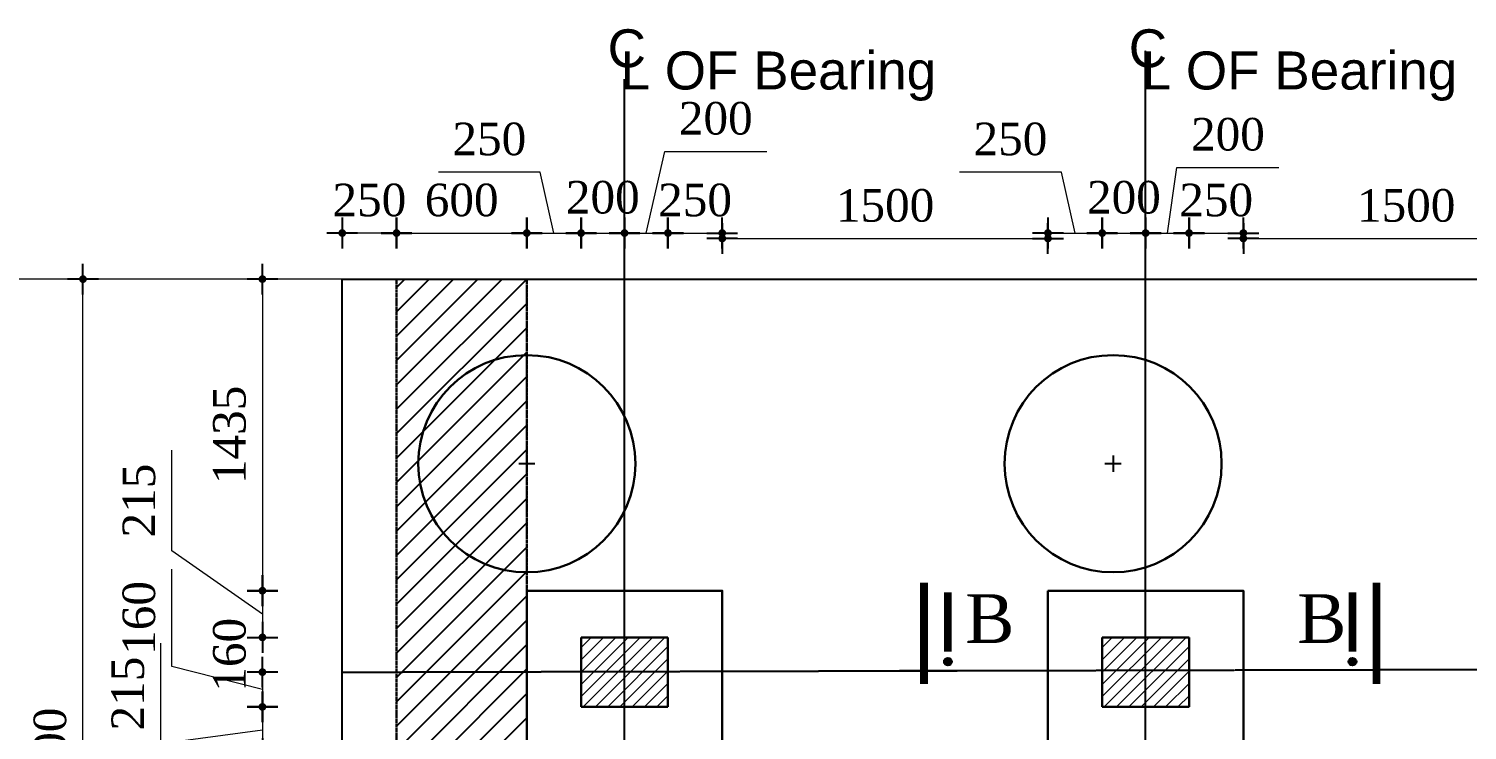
# Model space of a CAD drawing. Header units: millimetres. Extents: x -29779 to 80452, y -13100 to 39577.
# Drawn here: x 6273 to 12898, y 35689 to 38920 of the extents above; entities that cross this region are included whole.
import ezdxf

# ---------------------------------------------------------------- set-up
doc = ezdxf.new("R2010")
doc.units = ezdxf.units.MM
doc.header["$LTSCALE"] = 3
doc.linetypes.add('CENTER', pattern=[50.8, 31.75, -6.35, 6.35, -6.35])
doc.linetypes.add('HIDDEN', pattern=[9.525, 6.35, -3.175])
for name, color, linetype in [('Center Line', 34, 'Continuous'), ('dim', 4, 'Continuous'), ('Hatching', 35, 'Continuous'), ('Pile', 11, 'Continuous'), ('Text', 7, 'Continuous')]:
    doc.layers.add(name, color=color, linetype=linetype)
for name, color, linetype, lineweight in [('Dimision', 4, 'Continuous', 13), ('hatch', 253, 'Continuous', 13), ('Pire Line', 11, 'Continuous', 30)]:
    doc.layers.add(name, color=color, linetype=linetype, lineweight=lineweight)
doc.styles.add('ROMANS', font='arial.ttf', dxfattribs={"height": 200})
doc.styles.get("Standard").update_dxf_attribs({"font": 'times.ttf'})
doc.dimstyles.new('Copy of ISO-90', dxfattribs={"dimtxt": 90, "dimasz": 0.7, "dimexe": 1, "dimexo": 60, "dimgap": 75, "dimtad": 1, "dimdec": 0, "dimlfac": -1, "dimzin": 1, "dimdsep": 46, "dimtxsty": 'Standard', "dimblk": 'DIM', "dimcen": 60, "dimclrd": 256, "dimclre": 256, "dimclrt": 256, "dimadec": 0, "dimazin": 0, "dimtfac": 1, "dimtdec": 0, "dimtix": 1, "dimtofl": 0, "dimtmove": 0, "dimatfit": 3, "dimldrblk": 'DOT', "dimfxl": 60, "dimfxlon": 1, "dimtolj": 1, "dimlwd": -1, "dimarcsym": 0})

# ---------------------------------------------------------------- blocks, each defined once
blk = doc.blocks.new('DIM')
at = {"layer": 'dim'}
for p, q in [((0, -101.4), (0, 101.4)), ((-101.4, 0), (101.4, 0))]:
    blk.add_line(p, q, dxfattribs=at)
at = {"layer": 'dim', "const_width": 25.4}
blk.add_lwpolyline([(-12.7, 0, 1), (12.7, 0, 1)], format="xyb", close=True, dxfattribs=at)
blk = doc.blocks.new('*D790')
at = {"layer": 'Defpoints', "color": 0, "linetype": 'Continuous', "ltscale": 0.1, "transparency": 16777216}
for p in [(7716.6, 37978.8), (7716.6, 37766.7), (7966.6, 37766.7)]:
    blk.add_point(p, dxfattribs=at)
at = {"layer": 'Dimision', "lineweight": -2, "ltscale": 0.1, "transparency": 16777216}
for p, q in [((7716.6, 37977.5), (7716.6, 37979.8)), ((7966.6, 37977.5), (7966.6, 37979.8))]:
    blk.add_line(p, q, dxfattribs=at)
at = {"layer": 'Dimision', "ltscale": 0.1, "transparency": 16777216}
blk.add_line((7965.9, 37978.8), (7717.3, 37978.8), dxfattribs=at)
at = {"layer": 'Dimision', "linetype": 'Continuous', "ltscale": 0.1, "transparency": 16777216, "xscale": 0.7, "yscale": 0.7, "zscale": 0.7, "rotation": 180}
blk.add_blockref('DIM', (7716.6, 37978.8), dxfattribs=at)
at = {"layer": 'Dimision', "linetype": 'Continuous', "ltscale": 0.1, "transparency": 16777216, "xscale": 0.7, "yscale": 0.7, "zscale": 0.7}
blk.add_blockref('DIM', (7966.6, 37978.8), dxfattribs=at)
at = {"layer": 'Dimision', "linetype": 'Continuous', "ltscale": 0.1, "transparency": 16777216, "insert": (7841.6, 38130.1), "char_height": 150, "attachment_point": 5}
blk.add_mtext('\\A1;250', dxfattribs=at)
blk = doc.blocks.new('_Dot')
at = {"color": 0, "linetype": 'ByBlock', "lineweight": -2}
blk.add_line((-0.5, 0), (-1, 0), dxfattribs=at)
at = {"color": 0, "linetype": 'ByBlock', "const_width": 0.5}
blk.add_lwpolyline([(-0.25, 0, 1), (0.25, 0, 1)], format="xyb", close=True, dxfattribs=at)
blk = doc.blocks.new('*D792')
at = {"layer": 'Defpoints', "color": 0, "linetype": 'Continuous', "ltscale": 0.1, "transparency": 16777216}
for p in [(6522.6, 37766.7), (6667.4, 37766.7), (6667.4, 33366.7)]:
    blk.add_point(p, dxfattribs=at)
at = {"layer": 'Dimision', "lineweight": -2, "ltscale": 0.1, "transparency": 16777216}
for p, q in [((6523.9, 37766.7), (6521.6, 37766.7)), ((6523.9, 33366.7), (6521.6, 33366.7))]:
    blk.add_line(p, q, dxfattribs=at)
at = {"layer": 'Dimision', "ltscale": 0.1, "transparency": 16777216}
blk.add_line((6522.6, 33367.4), (6522.6, 37766), dxfattribs=at)
at = {"layer": 'Dimision', "linetype": 'Continuous', "ltscale": 0.1, "transparency": 16777216, "xscale": 0.7, "yscale": 0.7, "zscale": 0.7}
for p, rotation in [((6522.6, 37766.7), 90), ((6522.6, 33366.7), 270)]:
    blk.add_blockref('DIM', p, dxfattribs=dict(at, rotation=rotation))
at = {"layer": 'Dimision', "linetype": 'Continuous', "ltscale": 0.1, "transparency": 16777216, "insert": (6371.3, 35566.7), "char_height": 150, "attachment_point": 5, "rotation": 90}
blk.add_mtext('\\A1;4400', dxfattribs=at)
blk = doc.blocks.new('*D837')
at = {"layer": 'Defpoints', "color": 0, "linetype": 'Continuous', "ltscale": 0.1, "transparency": 16777216}
for p in [(8566.6, 37978.8), (7966.6, 37766.7), (8566.6, 37766.7)]:
    blk.add_point(p, dxfattribs=at)
at = {"layer": 'Dimision', "lineweight": -2, "ltscale": 0.1, "transparency": 16777216}
for p, q in [((7966.6, 37977.5), (7966.6, 37979.8)), ((8566.6, 37977.5), (8566.6, 37979.8))]:
    blk.add_line(p, q, dxfattribs=at)
at = {"layer": 'Dimision', "ltscale": 0.1, "transparency": 16777216}
blk.add_line((7967.3, 37978.8), (8565.9, 37978.8), dxfattribs=at)
at = {"layer": 'Dimision', "linetype": 'Continuous', "ltscale": 0.1, "transparency": 16777216, "xscale": 0.7, "yscale": 0.7, "zscale": 0.7, "rotation": 180}
blk.add_blockref('DIM', (7966.6, 37978.8), dxfattribs=at)
at = {"layer": 'Dimision', "linetype": 'Continuous', "ltscale": 0.1, "transparency": 16777216, "xscale": 0.7, "yscale": 0.7, "zscale": 0.7}
blk.add_blockref('DIM', (8566.6, 37978.8), dxfattribs=at)
at = {"layer": 'Dimision', "linetype": 'Continuous', "ltscale": 0.1, "transparency": 16777216, "insert": (8266.6, 38130.1), "char_height": 150, "attachment_point": 5}
blk.add_mtext('\\A1;600', dxfattribs=at)
blk = doc.blocks.new('*D838')
at = {"layer": 'Defpoints', "color": 0, "linetype": 'Continuous', "ltscale": 0.1, "transparency": 16777216}
for p in [(8816.6, 37978.8), (8566.6, 37766.7), (8816.6, 36116.7)]:
    blk.add_point(p, dxfattribs=at)
at = {"layer": 'Dimision', "ltscale": 0.1, "transparency": 16777216}
for p, q in [((8628.8, 38259.9), (8159.3, 38259.9)), ((8691.6, 37978.8), (8628.8, 38259.9)), ((8567.3, 37978.8), (8815.9, 37978.8))]:
    blk.add_line(p, q, dxfattribs=at)
at = {"layer": 'Dimision', "lineweight": -2, "ltscale": 0.1, "transparency": 16777216}
for p, q in [((8566.6, 37977.5), (8566.6, 37979.8)), ((8816.6, 37977.5), (8816.6, 37979.8))]:
    blk.add_line(p, q, dxfattribs=at)
at = {"layer": 'Dimision', "linetype": 'Continuous', "ltscale": 0.1, "transparency": 16777216, "xscale": 0.7, "yscale": 0.7, "zscale": 0.7, "rotation": 180}
blk.add_blockref('DIM', (8566.6, 37978.8), dxfattribs=at)
at = {"layer": 'Dimision', "linetype": 'Continuous', "ltscale": 0.1, "transparency": 16777216, "xscale": 0.7, "yscale": 0.7, "zscale": 0.7}
blk.add_blockref('DIM', (8816.6, 37978.8), dxfattribs=at)
at = {"layer": 'Dimision', "linetype": 'Continuous', "ltscale": 0.1, "transparency": 16777216, "insert": (8394.1, 38411.2), "char_height": 150, "attachment_point": 5}
blk.add_mtext('\\A1;250', dxfattribs=at)
blk = doc.blocks.new('*D839')
at = {"layer": 'Defpoints', "color": 0, "linetype": 'Continuous', "ltscale": 0.1, "transparency": 16777216}
for p in [(9016.6, 37978.8), (8816.6, 36116.7), (9016.6, 36116.7)]:
    blk.add_point(p, dxfattribs=at)
at = {"layer": 'Dimision', "lineweight": -2, "ltscale": 0.1, "transparency": 16777216}
for p, q in [((8816.6, 37977.5), (8816.6, 37979.8)), ((9016.6, 37977.5), (9016.6, 37979.8))]:
    blk.add_line(p, q, dxfattribs=at)
at = {"layer": 'Dimision', "ltscale": 0.1, "transparency": 16777216}
blk.add_line((8817.3, 37978.8), (9015.9, 37978.8), dxfattribs=at)
at = {"layer": 'Dimision', "linetype": 'Continuous', "ltscale": 0.1, "transparency": 16777216, "xscale": 0.7, "yscale": 0.7, "zscale": 0.7, "rotation": 180}
blk.add_blockref('DIM', (8816.6, 37978.8), dxfattribs=at)
at = {"layer": 'Dimision', "linetype": 'Continuous', "ltscale": 0.1, "transparency": 16777216, "xscale": 0.7, "yscale": 0.7, "zscale": 0.7}
blk.add_blockref('DIM', (9016.6, 37978.8), dxfattribs=at)
at = {"layer": 'Dimision', "linetype": 'Continuous', "ltscale": 0.1, "transparency": 16777216, "insert": (8916.6, 38142.6), "char_height": 150, "attachment_point": 5}
blk.add_mtext('\\A1;200', dxfattribs=at)
blk = doc.blocks.new('*D840')
at = {"layer": 'Defpoints', "color": 0, "linetype": 'Continuous', "ltscale": 0.1, "transparency": 16777216}
for p in [(9216.6, 37978.8), (9016.6, 36116.7), (9216.6, 36116.7)]:
    blk.add_point(p, dxfattribs=at)
at = {"layer": 'Dimision', "ltscale": 0.1, "transparency": 16777216}
for p, q in [((9116.6, 37978.8), (9202.1, 38355)), ((9202.1, 38355), (9671.7, 38355)), ((9017.3, 37978.8), (9215.9, 37978.8))]:
    blk.add_line(p, q, dxfattribs=at)
at = {"layer": 'Dimision', "lineweight": -2, "ltscale": 0.1, "transparency": 16777216}
for p, q in [((9016.6, 37977.5), (9016.6, 37979.8)), ((9216.6, 37977.5), (9216.6, 37979.8))]:
    blk.add_line(p, q, dxfattribs=at)
at = {"layer": 'Dimision', "linetype": 'Continuous', "ltscale": 0.1, "transparency": 16777216, "xscale": 0.7, "yscale": 0.7, "zscale": 0.7, "rotation": 180}
blk.add_blockref('DIM', (9016.6, 37978.8), dxfattribs=at)
at = {"layer": 'Dimision', "linetype": 'Continuous', "ltscale": 0.1, "transparency": 16777216, "xscale": 0.7, "yscale": 0.7, "zscale": 0.7}
blk.add_blockref('DIM', (9216.6, 37978.8), dxfattribs=at)
at = {"layer": 'Dimision', "linetype": 'Continuous', "ltscale": 0.1, "transparency": 16777216, "insert": (9436.9, 38506.3), "char_height": 150, "attachment_point": 5}
blk.add_mtext('\\A1;200', dxfattribs=at)
blk = doc.blocks.new('*D841')
at = {"layer": 'Defpoints', "color": 0, "linetype": 'Continuous', "ltscale": 0.1, "transparency": 16777216}
for p in [(9466.6, 37978.8), (9466.6, 36331.7), (9216.6, 36116.7)]:
    blk.add_point(p, dxfattribs=at)
at = {"layer": 'Dimision', "lineweight": -2, "ltscale": 0.1, "transparency": 16777216}
for p, q in [((9216.6, 37977.5), (9216.6, 37979.8)), ((9466.6, 37977.5), (9466.6, 37979.8))]:
    blk.add_line(p, q, dxfattribs=at)
at = {"layer": 'Dimision', "ltscale": 0.1, "transparency": 16777216}
blk.add_line((9217.3, 37978.8), (9465.9, 37978.8), dxfattribs=at)
at = {"layer": 'Dimision', "linetype": 'Continuous', "ltscale": 0.1, "transparency": 16777216, "xscale": 0.7, "yscale": 0.7, "zscale": 0.7, "rotation": 180}
blk.add_blockref('DIM', (9216.6, 37978.8), dxfattribs=at)
at = {"layer": 'Dimision', "linetype": 'Continuous', "ltscale": 0.1, "transparency": 16777216, "xscale": 0.7, "yscale": 0.7, "zscale": 0.7}
blk.add_blockref('DIM', (9466.6, 37978.8), dxfattribs=at)
at = {"layer": 'Dimision', "linetype": 'Continuous', "ltscale": 0.1, "transparency": 16777216, "insert": (9341.6, 38130.1), "char_height": 150, "attachment_point": 5}
blk.add_mtext('\\A1;250', dxfattribs=at)
blk = doc.blocks.new('*D842')
at = {"layer": 'Defpoints', "color": 0, "linetype": 'Continuous', "ltscale": 0.1, "transparency": 16777216}
for p in [(10966.6, 37953.8), (9466.6, 36331.7), (10966.6, 36331.7)]:
    blk.add_point(p, dxfattribs=at)
at = {"layer": 'Dimision', "lineweight": -2, "ltscale": 0.1, "transparency": 16777216}
for p, q in [((9466.6, 37952.5), (9466.6, 37954.8)), ((10966.6, 37952.5), (10966.6, 37954.8))]:
    blk.add_line(p, q, dxfattribs=at)
at = {"layer": 'Dimision', "ltscale": 0.1, "transparency": 16777216}
blk.add_line((9467.3, 37953.8), (10965.9, 37953.8), dxfattribs=at)
at = {"layer": 'Dimision', "linetype": 'Continuous', "ltscale": 0.1, "transparency": 16777216, "xscale": 0.7, "yscale": 0.7, "zscale": 0.7, "rotation": 180}
blk.add_blockref('DIM', (9466.6, 37953.8), dxfattribs=at)
at = {"layer": 'Dimision', "linetype": 'Continuous', "ltscale": 0.1, "transparency": 16777216, "xscale": 0.7, "yscale": 0.7, "zscale": 0.7}
blk.add_blockref('DIM', (10966.6, 37953.8), dxfattribs=at)
at = {"layer": 'Dimision', "linetype": 'Continuous', "ltscale": 0.1, "transparency": 16777216, "insert": (10216.6, 38105.1), "char_height": 150, "attachment_point": 5}
blk.add_mtext('\\A1;1500', dxfattribs=at)
blk = doc.blocks.new('*D843')
at = {"layer": 'Defpoints', "color": 0, "linetype": 'Continuous', "ltscale": 0.1, "transparency": 16777216}
for p in [(13366.6, 37953.8), (11866.6, 36331.7), (13366.6, 36331.7)]:
    blk.add_point(p, dxfattribs=at)
at = {"layer": 'Dimision', "lineweight": -2, "ltscale": 0.1, "transparency": 16777216}
for p, q in [((11866.6, 37952.5), (11866.6, 37954.8)), ((13366.6, 37952.5), (13366.6, 37954.8))]:
    blk.add_line(p, q, dxfattribs=at)
at = {"layer": 'Dimision', "ltscale": 0.1, "transparency": 16777216}
blk.add_line((11867.3, 37953.8), (13365.9, 37953.8), dxfattribs=at)
at = {"layer": 'Dimision', "linetype": 'Continuous', "ltscale": 0.1, "transparency": 16777216, "xscale": 0.7, "yscale": 0.7, "zscale": 0.7, "rotation": 180}
blk.add_blockref('DIM', (11866.6, 37953.8), dxfattribs=at)
at = {"layer": 'Dimision', "linetype": 'Continuous', "ltscale": 0.1, "transparency": 16777216, "xscale": 0.7, "yscale": 0.7, "zscale": 0.7}
blk.add_blockref('DIM', (13366.6, 37953.8), dxfattribs=at)
at = {"layer": 'Dimision', "linetype": 'Continuous', "ltscale": 0.1, "transparency": 16777216, "insert": (12616.6, 38105.1), "char_height": 150, "attachment_point": 5}
blk.add_mtext('\\A1;1500', dxfattribs=at)
blk = doc.blocks.new('*D847')
at = {"layer": 'Defpoints', "color": 0, "linetype": 'Continuous', "ltscale": 0.1, "transparency": 16777216}
for p in [(11216.6, 37978.8), (10966.6, 37766.7), (11216.6, 36116.7)]:
    blk.add_point(p, dxfattribs=at)
at = {"layer": 'Dimision', "ltscale": 0.1, "transparency": 16777216}
for p, q in [((11028.8, 38259.9), (10559.3, 38259.9)), ((11091.6, 37978.8), (11028.8, 38259.9)), ((10967.3, 37978.8), (11215.9, 37978.8))]:
    blk.add_line(p, q, dxfattribs=at)
at = {"layer": 'Dimision', "lineweight": -2, "ltscale": 0.1, "transparency": 16777216}
for p, q in [((10966.6, 37977.5), (10966.6, 37979.8)), ((11216.6, 37977.5), (11216.6, 37979.8))]:
    blk.add_line(p, q, dxfattribs=at)
at = {"layer": 'Dimision', "linetype": 'Continuous', "ltscale": 0.1, "transparency": 16777216, "xscale": 0.7, "yscale": 0.7, "zscale": 0.7, "rotation": 180}
blk.add_blockref('DIM', (10966.6, 37978.8), dxfattribs=at)
at = {"layer": 'Dimision', "linetype": 'Continuous', "ltscale": 0.1, "transparency": 16777216, "xscale": 0.7, "yscale": 0.7, "zscale": 0.7}
blk.add_blockref('DIM', (11216.6, 37978.8), dxfattribs=at)
at = {"layer": 'Dimision', "linetype": 'Continuous', "ltscale": 0.1, "transparency": 16777216, "insert": (10794.1, 38411.2), "char_height": 150, "attachment_point": 5}
blk.add_mtext('\\A1;250', dxfattribs=at)
blk = doc.blocks.new('*D848')
at = {"layer": 'Defpoints', "color": 0, "linetype": 'Continuous', "ltscale": 0.1, "transparency": 16777216}
for p in [(11416.6, 37978.8), (11216.6, 36116.7), (11416.6, 36116.7)]:
    blk.add_point(p, dxfattribs=at)
at = {"layer": 'Dimision', "lineweight": -2, "ltscale": 0.1, "transparency": 16777216}
for p, q in [((11216.6, 37977.5), (11216.6, 37979.8)), ((11416.6, 37977.5), (11416.6, 37979.8))]:
    blk.add_line(p, q, dxfattribs=at)
at = {"layer": 'Dimision', "ltscale": 0.1, "transparency": 16777216}
blk.add_line((11217.3, 37978.8), (11415.9, 37978.8), dxfattribs=at)
at = {"layer": 'Dimision', "linetype": 'Continuous', "ltscale": 0.1, "transparency": 16777216, "xscale": 0.7, "yscale": 0.7, "zscale": 0.7, "rotation": 180}
blk.add_blockref('DIM', (11216.6, 37978.8), dxfattribs=at)
at = {"layer": 'Dimision', "linetype": 'Continuous', "ltscale": 0.1, "transparency": 16777216, "xscale": 0.7, "yscale": 0.7, "zscale": 0.7}
blk.add_blockref('DIM', (11416.6, 37978.8), dxfattribs=at)
at = {"layer": 'Dimision', "linetype": 'Continuous', "ltscale": 0.1, "transparency": 16777216, "insert": (11316.6, 38142.6), "char_height": 150, "attachment_point": 5}
blk.add_mtext('\\A1;200', dxfattribs=at)
blk = doc.blocks.new('*D849')
at = {"layer": 'Defpoints', "color": 0, "linetype": 'Continuous', "ltscale": 0.1, "transparency": 16777216}
for p in [(11616.6, 37978.8), (11416.6, 36116.7), (11616.6, 36116.7)]:
    blk.add_point(p, dxfattribs=at)
at = {"layer": 'Dimision', "ltscale": 0.1, "transparency": 16777216}
for p, q in [((11516.6, 37978.8), (11560.8, 38281.4)), ((11560.8, 38281.4), (12030.4, 38281.4)), ((11417.3, 37978.8), (11615.9, 37978.8))]:
    blk.add_line(p, q, dxfattribs=at)
at = {"layer": 'Dimision', "lineweight": -2, "ltscale": 0.1, "transparency": 16777216}
for p, q in [((11416.6, 37977.5), (11416.6, 37979.8)), ((11616.6, 37977.5), (11616.6, 37979.8))]:
    blk.add_line(p, q, dxfattribs=at)
at = {"layer": 'Dimision', "linetype": 'Continuous', "ltscale": 0.1, "transparency": 16777216, "xscale": 0.7, "yscale": 0.7, "zscale": 0.7, "rotation": 180}
blk.add_blockref('DIM', (11416.6, 37978.8), dxfattribs=at)
at = {"layer": 'Dimision', "linetype": 'Continuous', "ltscale": 0.1, "transparency": 16777216, "xscale": 0.7, "yscale": 0.7, "zscale": 0.7}
blk.add_blockref('DIM', (11616.6, 37978.8), dxfattribs=at)
at = {"layer": 'Dimision', "linetype": 'Continuous', "ltscale": 0.1, "transparency": 16777216, "insert": (11795.6, 38432.7), "char_height": 150, "attachment_point": 5}
blk.add_mtext('\\A1;200', dxfattribs=at)
blk = doc.blocks.new('*D850')
at = {"layer": 'Defpoints', "color": 0, "linetype": 'Continuous', "ltscale": 0.1, "transparency": 16777216}
for p in [(11866.6, 37978.8), (11866.6, 36331.7), (11616.6, 36116.7)]:
    blk.add_point(p, dxfattribs=at)
at = {"layer": 'Dimision', "lineweight": -2, "ltscale": 0.1, "transparency": 16777216}
for p, q in [((11616.6, 37977.5), (11616.6, 37979.8)), ((11866.6, 37977.5), (11866.6, 37979.8))]:
    blk.add_line(p, q, dxfattribs=at)
at = {"layer": 'Dimision', "ltscale": 0.1, "transparency": 16777216}
blk.add_line((11617.3, 37978.8), (11865.9, 37978.8), dxfattribs=at)
at = {"layer": 'Dimision', "linetype": 'Continuous', "ltscale": 0.1, "transparency": 16777216, "xscale": 0.7, "yscale": 0.7, "zscale": 0.7, "rotation": 180}
blk.add_blockref('DIM', (11616.6, 37978.8), dxfattribs=at)
at = {"layer": 'Dimision', "linetype": 'Continuous', "ltscale": 0.1, "transparency": 16777216, "xscale": 0.7, "yscale": 0.7, "zscale": 0.7}
blk.add_blockref('DIM', (11866.6, 37978.8), dxfattribs=at)
at = {"layer": 'Dimision', "linetype": 'Continuous', "ltscale": 0.1, "transparency": 16777216, "insert": (11741.6, 38130.1), "char_height": 150, "attachment_point": 5}
blk.add_mtext('\\A1;250', dxfattribs=at)
blk = doc.blocks.new('*D866')
at = {"layer": 'Defpoints', "color": 0, "linetype": 'Continuous', "ltscale": 0.1, "transparency": 16777216}
for p in [(7716.6, 37766.7), (7349, 36331.7), (8566.6, 36331.7)]:
    blk.add_point(p, dxfattribs=at)
at = {"layer": 'Dimision', "lineweight": -2, "ltscale": 0.1, "transparency": 16777216}
for p, q in [((7350.2, 37766.7), (7348, 37766.7)), ((7350.2, 36331.7), (7348, 36331.7))]:
    blk.add_line(p, q, dxfattribs=at)
at = {"layer": 'Dimision', "ltscale": 0.1, "transparency": 16777216}
blk.add_line((7349, 37766), (7349, 36332.4), dxfattribs=at)
at = {"layer": 'Dimision', "linetype": 'Continuous', "ltscale": 0.1, "transparency": 16777216, "xscale": 0.7, "yscale": 0.7, "zscale": 0.7}
for p, rotation in [((7349, 37766.7), 90), ((7349, 36331.7), 270)]:
    blk.add_blockref('DIM', p, dxfattribs=dict(at, rotation=rotation))
at = {"layer": 'Dimision', "linetype": 'Continuous', "ltscale": 0.1, "transparency": 16777216, "insert": (7197.7, 37049.2), "char_height": 150, "attachment_point": 5, "rotation": 90}
blk.add_mtext('\\A1;1435', dxfattribs=at)
blk = doc.blocks.new('*D867')
at = {"layer": 'Defpoints', "color": 0, "linetype": 'Continuous', "ltscale": 0.1, "transparency": 16777216}
for p in [(8566.6, 36331.7), (7349, 36116.7), (8816.6, 36116.7)]:
    blk.add_point(p, dxfattribs=at)
at = {"layer": 'Dimision', "ltscale": 0.1, "transparency": 16777216}
for p, q in [((6932.1, 36515.6), (6932.1, 36978.5)), ((7349, 36224.2), (6932.1, 36515.6)), ((7349, 36331), (7349, 36117.4))]:
    blk.add_line(p, q, dxfattribs=at)
at = {"layer": 'Dimision', "lineweight": -2, "ltscale": 0.1, "transparency": 16777216}
for p, q in [((7350.2, 36331.7), (7348, 36331.7)), ((7350.2, 36116.7), (7348, 36116.7))]:
    blk.add_line(p, q, dxfattribs=at)
at = {"layer": 'Dimision', "linetype": 'Continuous', "ltscale": 0.1, "transparency": 16777216, "xscale": 0.7, "yscale": 0.7, "zscale": 0.7}
for p, rotation in [((7349, 36331.7), 90), ((7349, 36116.7), 270)]:
    blk.add_blockref('DIM', p, dxfattribs=dict(at, rotation=rotation))
at = {"layer": 'Dimision', "linetype": 'Continuous', "ltscale": 0.1, "transparency": 16777216, "insert": (6780.8, 36747), "char_height": 150, "attachment_point": 5, "rotation": 90}
blk.add_mtext('\\A1;215', dxfattribs=at)
blk = doc.blocks.new('*D868')
at = {"layer": 'Defpoints', "color": 0, "linetype": 'Continuous', "ltscale": 0.1, "transparency": 16777216}
for p in [(8816.6, 36116.7), (7349, 35956.7), (8816.6, 35956.7)]:
    blk.add_point(p, dxfattribs=at)
at = {"layer": 'Dimision', "lineweight": -2, "ltscale": 0.1, "transparency": 16777216}
for p, q in [((7350.2, 36116.7), (7348, 36116.7)), ((7350.2, 35956.7), (7348, 35956.7))]:
    blk.add_line(p, q, dxfattribs=at)
at = {"layer": 'Dimision', "ltscale": 0.1, "transparency": 16777216}
for p, q in [((7349, 36117.4), (7349, 36118.1)), ((7349, 35956), (7349, 35955.3))]:
    blk.add_line(p, q, dxfattribs=at)
at = {"layer": 'Dimision', "linetype": 'Continuous', "ltscale": 0.1, "transparency": 16777216, "xscale": 0.7, "yscale": 0.7, "zscale": 0.7}
for p, rotation in [((7349, 36116.7), 270), ((7349, 35956.7), 90)]:
    blk.add_blockref('DIM', p, dxfattribs=dict(at, rotation=rotation))
at = {"layer": 'Dimision', "linetype": 'Continuous', "ltscale": 0.1, "transparency": 16777216, "insert": (7197.7, 36036.7), "char_height": 150, "attachment_point": 5, "rotation": 90}
blk.add_mtext('\\A1;160', dxfattribs=at)
blk = doc.blocks.new('*D869')
at = {"layer": 'Defpoints', "color": 0, "linetype": 'Continuous', "ltscale": 0.1, "transparency": 16777216}
for p in [(8816.6, 35956.7), (7349, 35796.7), (8816.6, 35796.7)]:
    blk.add_point(p, dxfattribs=at)
at = {"layer": 'Dimision', "ltscale": 0.1, "transparency": 16777216}
for p, q in [((6932.1, 35982.1), (6932.1, 36430.5)), ((7349, 35876.7), (6932.1, 35982.1)), ((7349, 35956), (7349, 35797.4))]:
    blk.add_line(p, q, dxfattribs=at)
at = {"layer": 'Dimision', "lineweight": -2, "ltscale": 0.1, "transparency": 16777216}
for p, q in [((7350.2, 35956.7), (7348, 35956.7)), ((7350.2, 35796.7), (7348, 35796.7))]:
    blk.add_line(p, q, dxfattribs=at)
at = {"layer": 'Dimision', "linetype": 'Continuous', "ltscale": 0.1, "transparency": 16777216, "xscale": 0.7, "yscale": 0.7, "zscale": 0.7}
for p, rotation in [((7349, 35956.7), 90), ((7349, 35796.7), 270)]:
    blk.add_blockref('DIM', p, dxfattribs=dict(at, rotation=rotation))
at = {"layer": 'Dimision', "linetype": 'Continuous', "ltscale": 0.1, "transparency": 16777216, "insert": (6780.8, 36206.3), "char_height": 150, "attachment_point": 5, "rotation": 90}
blk.add_mtext('\\A1;160', dxfattribs=at)
blk = doc.blocks.new('*D870')
at = {"layer": 'Defpoints', "color": 0, "linetype": 'Continuous', "ltscale": 0.1, "transparency": 16777216}
for p in [(8816.6, 35796.7), (7349, 35581.7), (7716.6, 35581.7)]:
    blk.add_point(p, dxfattribs=at)
at = {"layer": 'Dimision', "ltscale": 0.1, "transparency": 16777216}
for p, q in [((6881, 35626.7), (6881, 36089.6)), ((7349, 35796), (7349, 35582.4)), ((7349, 35689.2), (6881, 35626.7))]:
    blk.add_line(p, q, dxfattribs=at)
at = {"layer": 'Dimision', "lineweight": -2, "ltscale": 0.1, "transparency": 16777216}
for p, q in [((7350.2, 35796.7), (7348, 35796.7)), ((7350.2, 35581.7), (7348, 35581.7))]:
    blk.add_line(p, q, dxfattribs=at)
at = {"layer": 'Dimision', "linetype": 'Continuous', "ltscale": 0.1, "transparency": 16777216, "xscale": 0.7, "yscale": 0.7, "zscale": 0.7}
for p, rotation in [((7349, 35796.7), 90), ((7349, 35581.7), 270)]:
    blk.add_blockref('DIM', p, dxfattribs=dict(at, rotation=rotation))
at = {"layer": 'Dimision', "linetype": 'Continuous', "ltscale": 0.1, "transparency": 16777216, "insert": (6729.7, 35858.1), "char_height": 150, "attachment_point": 5, "rotation": 90}
blk.add_mtext('\\A1;215', dxfattribs=at)

msp = doc.modelspace()

# ---------------------------------------------------------------- hatches: boundary and pattern name
at = {"layer": 'hatch', "ltscale": 10}
h = msp.add_hatch(dxfattribs=at)
h.set_pattern_fill('_USER', color=256, scale=40, angle=45, style=0, pattern_type=0)
h.set_pattern_definition([(45, (395048.338, -77198.293), (-28.2842712, 28.2842712), [])])
h.paths.add_polyline_path([(8816.64, 35796.68), (8816.64, 36116.68), (9216.64, 36116.68), (9216.64, 35796.68)])
h = msp.add_hatch(dxfattribs=at)
h.set_pattern_fill('_USER', color=256, scale=40, angle=45, style=0, pattern_type=0)
h.set_pattern_definition([(45, (397448.338, -77198.293), (-28.2842712, 28.2842712), [])])
h.paths.add_polyline_path([(11216.64, 35796.68), (11216.64, 36116.68), (11616.64, 36116.68), (11616.64, 35796.68)])
at = {"layer": 'Hatching', "ltscale": 0.25}
h = msp.add_hatch(dxfattribs=at)
h.set_pattern_fill('ANSI31', color=256, scale=25)
h.set_pattern_definition([(45, (376227.16, -104201.73), (-56.1266, 56.1266), [])])
h.paths.add_polyline_path([(7966.64, 37766.68), (8566.64, 37766.68), (8566.64, 33366.68), (7966.64, 33366.68)])
at = {"layer": 'Text'}
for points in [[(10505.9, 36022.75, 1), (10505.9, 35986.89, 1)], [(12369.1, 36022.75, -1), (12369.1, 35986.89, -1)]]:
    msp.add_hatch(color=256, dxfattribs=at).paths.add_polyline_path(points)

# ---------------------------------------------------------------- linework, layer by layer
at = {"layer": 'Center Line', "linetype": 'CENTER', "ltscale": 0.02}
for p, q in [((11416.64, 33366.68), (11416.64, 38819.97)), ((9016.64, 33366.68), (9016.64, 38687.39)), ((7716.64, 35956.68), (18115.07, 35981.68))]:
    msp.add_line(p, q, dxfattribs=at)
at = {"layer": 'Center Line', "linetype": 'CENTER'}
msp.add_line((8566.64, 33366.68), (8566.64, 37766.68), dxfattribs=at)
msp.add_line((8566.64, 33366.68), (8566.64, 37766.68), dxfattribs=at)
at = {"layer": 'Center Line'}
for p, q in [((8604.14, 36916.68), (8529.14, 36916.68)), ((8566.64, 36954.18), (8566.64, 36879.18)), ((11304.14, 36916.68), (11229.14, 36916.68)), ((11266.64, 36954.18), (11266.64, 36879.18))]:
    msp.add_line(p, q, dxfattribs=at)
at = {"layer": 'Dimision', "linetype": 'Continuous', "ltscale": 0.1}
msp.add_xline((11416.64, 37766.68), (-1, 0), dxfattribs=at)
at = {"layer": 'Pile', "ltscale": 3}
for p, q in [((7716.64, 37766.68), (17516.64, 37766.68)), ((7716.64, 33366.68), (7716.64, 37766.68))]:
    msp.add_line(p, q, dxfattribs=at)
at = {"layer": 'Pire Line', "linetype": 'HIDDEN', "ltscale": 0.2}
for p, q in [((7966.64, 33366.68), (7966.64, 37766.68)), ((8566.64, 33366.68), (8566.64, 37766.68))]:
    msp.add_line(p, q, dxfattribs=at)
at = {"layer": 'Pire Line', "ltscale": 5}
for p, q in [((8816.64, 35796.68), (8816.64, 36116.68)), ((9216.64, 36116.68), (8816.64, 36116.68)), ((9216.64, 35796.68), (9216.64, 36116.68)), ((11216.64, 35796.68), (11216.64, 36116.68)), ((11616.64, 36116.68), (11216.64, 36116.68)), ((11616.64, 35796.68), (11616.64, 36116.68)), ((9216.64, 35796.68), (8816.64, 35796.68)), ((11616.64, 35796.68), (11216.64, 35796.68))]:
    msp.add_line(p, q, dxfattribs=at)
for points in [[(8566.64, 36331.68), (9466.64, 36331.68), (9466.64, 34766.68), (8566.64, 34766.68)], [(10966.64, 36331.68), (11866.64, 36331.68), (11866.64, 34766.68), (10966.64, 34766.68)]]:
    msp.add_lwpolyline(points, close=True, dxfattribs=at)
at = {"layer": 'Pire Line', "ltscale": 0.25}
for centre in [(8566.64, 36916.68), (11266.64, 36916.68)]:
    msp.add_circle(centre, 500, dxfattribs=at)
at = {"layer": 'Text'}
for p, q in [((10961.16, 35964.49), (10283.58, 35962.86)), ((11913.79, 35966.78), (12599.6, 35968.42))]:
    msp.add_line(p, q, dxfattribs=at)
at = {"layer": 'Text', "const_width": 35.87}
for points in [[(10395.68, 35901.8), (10395.68, 36369.18)], [(12479.32, 35901.8), (12479.32, 36369.18)], [(10505.9, 36050.31), (10505.9, 36324.83)], [(12369.1, 36050.31), (12369.1, 36324.83)]]:
    msp.add_lwpolyline(points, dxfattribs=at)
at = {"layer": 'Text'}
for centre in [(10505.9, 36004.82), (12369.1, 36004.82)]:
    msp.add_circle(centre, 17.93, dxfattribs=at)

# ---------------------------------------------------------------- texts
for p in [(10586.38, 36091.53), (12114.95, 36091.53)]:
    msp.add_text('B', height=224.17, dxfattribs=at).set_placement(p)
at = {"layer": 'Text', "char_height": 175, "width": 8235.4588, "attachment_point": 1, "style": 'ROMANS'}
for s, insert in [('C', (8938.71, 38916.99)), ('C', (11338.71, 38916.99)), ('L OF Bearing', (8997.99, 38815)), ('L OF Bearing', (11397.99, 38815))]:
    msp.add_mtext(s, dxfattribs=dict(at, insert=insert))

# ---------------------------------------------------------------- dimensions: what is measured, and where the dimension line sits
at = {"layer": 'Dimision', "linetype": 'Continuous', "ltscale": 0.1}
for base, p1, p2, override, picture, middle in [((9216.64, 37978.76), (9016.64, 36116.68), (9216.64, 36116.68), {"dimtxt": 150, "dimtmove": 1, "dimfxl": 1.25}, '*D840', (9277.13, 38354.99)), ((8816.64, 37978.76), (8566.64, 37766.68), (8816.64, 36116.68), {"dimtxt": 150, "dimtmove": 1, "dimfxl": 1.25}, '*D838', (8553.84, 38259.89)), ((11216.64, 37978.76), (10966.64, 37766.68), (11216.64, 36116.68), {"dimtxt": 150, "dimtmove": 1, "dimfxl": 1.25}, '*D847', (10953.84, 38259.89)), ((11616.64, 37978.76), (11416.64, 36116.68), (11616.64, 36116.68), {"dimtxt": 150, "dimtmove": 1, "dimfxl": 1.25}, '*D849', (11635.82, 38281.35)), ((7716.64, 37978.76), (7966.64, 37766.68), (7716.64, 37766.68), {"dimtxt": 150, "dimtmove": 1, "dimfxl": 1.25}, '*D790', (7841.64, 37978.76)), ((9016.64, 37978.76), (8816.64, 36116.68), (9016.64, 36116.68), {"dimtxt": 150, "dimtmove": 2, "dimfxl": 1.25}, '*D839', (8916.64, 38142.62)), ((9466.64, 37978.76), (9216.64, 36116.68), (9466.64, 36331.68), {"dimtxt": 150, "dimtmove": 2, "dimfxl": 1.25}, '*D841', (9341.64, 38130.06)), ((11416.64, 37978.76), (11216.64, 36116.68), (11416.64, 36116.68), {"dimtxt": 150, "dimtmove": 2, "dimfxl": 1.25}, '*D848', (11316.64, 38142.62)), ((11866.64, 37978.76), (11616.64, 36116.68), (11866.64, 36331.68), {"dimtxt": 150, "dimtmove": 2, "dimfxl": 1.25}, '*D850', (11741.64, 38130.06))]:
    dim = msp.add_linear_dim(base=base, p1=p1, p2=p2, dimstyle='Copy of ISO-90', override=override, dxfattribs=at)
    dim.commit()
    dim.dimension.update_dxf_attribs({"geometry": picture, "text_midpoint": middle, "dimtype": 160})
for base, p1, p2, picture, middle in [((8566.64, 37978.76), (7966.64, 37766.68), (8566.64, 37766.68), '*D837', (8266.64, 38130.06)), ((10966.64, 37953.76), (9466.64, 36331.68), (10966.64, 36331.68), '*D842', (10216.64, 38105.06)), ((13366.64, 37953.76), (11866.64, 36331.68), (13366.64, 36331.68), '*D843', (12616.64, 38105.06))]:
    dim = msp.add_linear_dim(base=base, p1=p1, p2=p2, dimstyle='Copy of ISO-90', override={"dimtxt": 150, "dimtmove": 1, "dimfxl": 1.25}, dxfattribs=at)
    dim.commit()
    dim.dimension.update_dxf_attribs({"geometry": picture, "text_midpoint": middle})
for base, p1, p2, override, picture, middle in [((6522.61, 37766.68), (6667.43, 33366.68), (6667.43, 37766.68), {"dimtxt": 150, "dimtmove": 1, "dimfxl": 1.25}, '*D792', (6371.31, 35566.68)), ((7348.97, 36331.68), (7716.64, 37766.68), (8566.64, 36331.68), {"dimtxt": 150, "dimtmove": 2, "dimfxl": 1.25}, '*D866', (7197.67, 37049.18)), ((7348.97, 35956.68), (8816.64, 36116.68), (8816.64, 35956.68), {"dimtxt": 150, "dimtmove": 2, "dimfxl": 1.25}, '*D868', (7197.67, 36036.68))]:
    dim = msp.add_linear_dim(base=base, p1=p1, p2=p2, angle=90, dimstyle='Copy of ISO-90', override=override, dxfattribs=at)
    dim.commit()
    dim.dimension.update_dxf_attribs({"geometry": picture, "text_midpoint": middle})
for base, p1, p2, picture, middle in [((7348.97, 36116.68), (8566.64, 36331.68), (8816.64, 36116.68), '*D867', (6932.14, 36590.6)), ((7348.97, 35796.68), (8816.64, 35956.68), (8816.64, 35796.68), '*D869', (6932.14, 36057.13)), ((7348.97, 35581.68), (8816.64, 35796.68), (7716.64, 35581.68), '*D870', (6881.01, 35701.68))]:
    dim = msp.add_linear_dim(base=base, p1=p1, p2=p2, angle=90, dimstyle='Copy of ISO-90', override={"dimtxt": 150, "dimtmove": 1, "dimfxl": 1.25}, dxfattribs=at)
    dim.commit()
    dim.dimension.update_dxf_attribs({"geometry": picture, "text_midpoint": middle, "dimtype": 160})

doc.saveas('drawing.dxf')
